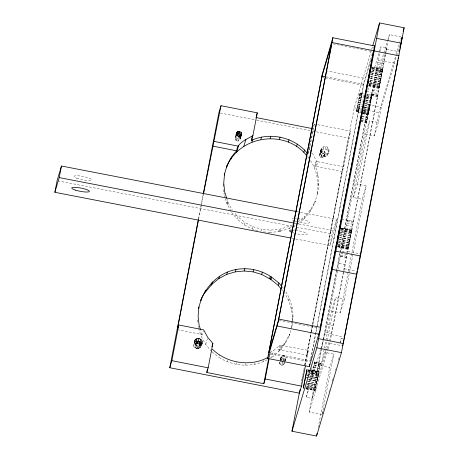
<?xml version="1.0" encoding="UTF-8"?>
<svg xmlns="http://www.w3.org/2000/svg" width="459" height="459" viewBox="0 0 459 459"><rect width="100%" height="100%" fill="white"/><g stroke="black" fill="none" stroke-linecap="round" stroke-linejoin="round"><path stroke-width="0.34" stroke-dasharray="2.29 1.72" d="M280.179 360.917L281.786 360.143L283.547 360.522L283.587 355.398L284.781 355.702L286.129 357.659L285.423 360.579M284.735 361.026L284.781 355.702L283.547 360.522M371.956 94.158L341.381 251.027L347.136 252.152L377.711 95.288L371.956 94.158L371.543 95.552L377.304 96.677L377.711 95.288M320.594 349.414L311.477 380.006L314.673 361.973L320.434 363.098L317.232 381.136L310.818 379.874L309.544 386.478L306.319 397.305L312.074 398.435L315.304 387.608L320.434 363.098M306.067 388.876L315.029 390.632L318.707 371.888L311.127 370.402M315.029 390.632L318.707 371.888M323.434 339.895L325.666 332.414L327.347 324.375L340.98 253.322L346.74 254.452L333.102 325.5L331.421 333.544L329.596 339.66M337.686 246.839L348.025 248.864L351.703 230.12L341.37 228.094M348.025 248.864L351.703 230.12M360.596 112.449L356.459 111.64L358.152 102.133L360.143 92.89L364.274 93.705M360.143 92.89L356.459 111.64M360.694 121.595L366.448 122.725L369.65 104.686L366.821 114.165L323.595 338.627M363.35 112.989L368.175 113.935L371.853 95.191L367.034 94.244M371.543 95.552L379.622 52.963M368.175 113.935L371.853 95.191M377.304 96.677L385.635 52.739M368.692 85.867L379.025 87.893L382.708 69.148L372.369 67.117M379.025 87.893L382.708 69.148M240.723 137.057L239.959 139.634L238.118 141.079L236.339 140.764L236.54 136.231M325.006 154.327L323.147 155.607L322.155 155.429L320.841 157.339L320.893 149.915L322.115 147.643L323.813 146.519L325.861 146.387L327.715 147.287L328.874 148.968L329.028 150.994L327.353 155.44L325.649 156.565L323.601 156.697L321.748 155.802L321.174 154.964L321.845 152.17L321.099 151.51L319.642 156.014L320.841 157.339L322.62 157.655L323.842 156.989L324.393 156.399L325.316 152.749L324.306 151.097L322.505 150.552L321.495 150.833L320.875 151.206L319.493 154.614L319.642 156.014L320.893 149.915L319.493 154.614M320.893 149.915L320.147 153.375L321.346 152.652L321.495 150.833M195.947 346.729L195.844 347.979L197.118 348.639L198.431 348.507L199.917 347.365M223.194 186.727L223.172 183.916M292.154 321.266L291.585 327.588L292.28 325.242L292.601 321.73M292.222 320.566C292.831 310.617 289.497 300.76 284.167 292.446M292.664 321.03C294.064 310.445 290.908 299.629 285.205 290.719M310.485 160.604C316.997 170.536 319.217 182.848 317.215 194.501C319.791 185.149 318.747 175.017 315.253 166.032L316.67 161.367L311.896 152.313L311.518 153.593M240.447 135.984L239.959 139.634L239.317 136.432M324.306 151.097L323.956 153.409L324.697 154.821L324.393 156.399M240.596 136.902L239.959 139.634L240.688 136.925M347.417 253.511L385.675 54.168M385.795 53.462L387.981 41.585M366.448 122.725L371.578 98.215L384.728 54.11M198.46 218.823L200.893 206.183M201.031 205.477L203.194 194.237M198.621 219.259L203.366 194.639M309.481 146.536L308.029 154.075L309.429 149.376L314.312 124.022L316.406 124.429M309.613 145.853L312.912 128.721L314.312 124.022M269.318 357.618L269.984 354.176L269.117 356.844M279.52 362.157L279.669 363.557L280.512 364.681L281.619 365.215L283.209 364.968L284.419 363.935L284.723 362.358M301.041 384.114L301.448 382.003M301.58 381.303L302.125 378.491M302.257 377.786L302.665 375.674M302.802 374.974L303.204 372.863M303.342 372.163L303.749 370.052M303.887 369.346L304.156 367.94M304.696 365.129L311.059 332.081M311.196 331.381L354.262 107.779L372.616 46.21M301.965 379.811L302.372 377.7M304.805 365.06L310.892 333.452M311.03 332.746L348.501 138.182L350.601 131.136L317.106 124.567M305.539 365.106L308.373 350.406L280.093 345.162L278.619 349.924L281.046 350.022L306.968 355.105L311.305 332.597M311.437 331.891L342.328 171.534L343.728 166.829L350.601 131.136M291.89 238.238L329.872 245.594L332.104 234.015L336.487 219.31L297.099 211.674M329.872 245.594L334.255 230.888L336.487 219.31M310.307 361.153L310.714 359.041M310.852 358.336L364.044 82.224L372.341 53.364M310.904 358.663L315.781 333.343M315.912 332.643L317.135 326.309M317.267 325.609L363.757 84.215L371.211 59.228M306.319 397.305L312.281 366.345M322.109 414.609L309.223 412.084L321.277 349.494M321.409 348.794L323.038 340.354M323.17 339.649L336.309 271.435M336.447 270.73L339.832 253.15M339.97 252.45L368.411 104.767L387.7 40.065M312.074 398.435L323.457 339.327M379.748 52.286L380.792 46.875L386.547 48L385.767 52.062M320.984 365.766L324.972 352.392L333.762 354.113L329.774 367.487L320.984 365.766L324.232 348.926M324.364 348.22L331.53 311.03L335.518 297.656L344.302 299.383L366.162 185.884L357.377 184.157L353.39 197.531L362.174 199.258L366.162 185.884M353.39 197.531L365.594 134.154L369.581 120.78L378.365 122.507L381.297 107.297L396.524 56.216M324.972 352.392L325.649 348.886M325.787 348.18L335.518 297.656M357.377 184.157L369.581 120.78M330.153 341.278L347.268 254.2M388.113 40.891L389.324 34.62L400.85 36.881M318.185 427.656L329.774 367.487M331.53 311.03L340.314 312.757L348.14 272.118M348.278 271.418L362.174 199.258M365.594 134.154L374.378 135.881L378.864 112.604L395.997 55.137M322.247 413.909L333.762 354.113M340.308 342.615L341.117 338.409L342.873 338.753M310.818 379.874L314.673 361.973M198.695 347.176L198.431 348.507L199.195 346.964M279.944 362.203L279.669 363.557L280.501 360.981M280.501 359.489L281.706 356.052L283.587 355.398L281.786 360.143L281.706 356.052L280.558 359.701M328.11 348.731L330.01 341.949M340.073 343.389L341.117 338.409M280.472 359.529L280.919 357.458L281.126 359.053L280.512 364.681L282.664 361.107M196.257 346.384L195.844 347.979L195.431 346.78M238.118 141.079L239.145 137.098M322.62 157.655L323.147 155.607M270.116 353.487L269.708 355.031L270.678 351.95L273.759 350.32L280.093 345.162M235.788 135.359L234.985 138.044L235.197 139.639L236.339 140.764L238.944 136.971M235.197 139.639L236.196 136.283M223.04 185.321L223.567 183.56M225.105 197.835L224.038 194.455L224.388 193.279M230.94 211.266L226.821 203.239L227.521 200.893L226.878 198.867M226.907 203.394L227.521 200.893M227.314 204.68L228.014 202.333L227.607 201.048M201.105 346.315L200.508 347.52L198.816 348.651L196.762 348.783L194.903 347.882L193.75 346.195L194.14 344.881M194.903 347.882L195.299 346.568M196.762 348.783L197.347 346.809M197.582 347.09L197.118 348.639L197.852 347.096M211.628 351.519L205.655 344.422L201.191 336.327L201.885 333.98L200.818 330.6M177.352 329.682L202.207 334.559L203.205 331.197M257.533 230.625L252.249 229.047L244.32 224.881L237.349 219.287L238.049 216.941L234.067 212.219M198.816 348.651L199.596 346.017M200.508 347.52L201.099 345.547M205.655 344.422L207.755 337.376M244.32 224.881L245.02 222.535L238.049 216.941M252.249 229.047L252.949 226.7L245.02 222.535M267.258 359.695C252.318 367.975 233.12 366.466 218.88 357.343L219.58 354.996M260.838 231.606L261.538 229.265L270.449 230.131L279.347 229.27L289.818 226.258L292.337 224.927M227.136 361.675L227.486 360.499M263.581 231.875L269.749 232.478L270.449 230.131M236.069 364.343L236.592 362.581M269.749 232.478L278.647 231.611L279.347 229.27M278.647 231.611L279.623 231.325L280.323 228.978M279.623 231.325L280.231 231.261L280.931 228.915M245.341 365.244L245.863 363.482M280.231 231.261L289.124 228.605L289.818 226.258M254.602 364.348L254.952 363.178M314.266 167.455L316.366 160.403M343.728 166.829L317.806 161.746L316.406 166.445L315.253 166.032M321.329 150.277L322.115 147.643L320.875 151.206L321.329 150.277L323.027 149.152L325.081 149.02L326.928 149.915L328.087 151.602L328.242 153.627M323.027 149.152L323.813 146.519M321.845 152.17L322.528 153.168L321.748 155.802L321.174 154.964M304.437 218.461L305.137 216.12L310.978 209.023L315.293 200.933C312.252 210.515 305.413 218.513 297.294 224.279M317.049 176.239L317.748 173.892M325.081 149.02L325.861 146.387M323.601 156.697L324.387 154.069L326.435 153.937L328.133 152.807L329.028 150.994M324.697 154.821L325.316 152.749M263.489 361.692L263.839 360.516M326.928 149.915L327.715 147.287M325.649 156.565L326.435 153.937M328.087 151.602L328.874 148.968M310.278 211.369L310.978 209.023M318.041 185.373L318.741 183.026M327.353 155.44L328.133 152.807M270.403 358.031L271.659 357.366L273.759 350.32M288.631 300.536L289.331 298.195M278.808 351.548L279.508 349.207L285.349 342.11L289.663 334.02C286.623 343.602 279.778 351.6 271.659 357.366M291.413 309.326L292.113 306.979M282.451 345.317L281.046 350.022L280.024 345.392M284.649 344.457L285.349 342.11M292.412 318.46L293.112 316.113M280.317 359.472L280.919 357.458M282.819 361.187L281.619 365.215L284.293 361.411M285.125 361.015L286.129 357.659M284.419 363.935L285.223 361.25M367.848 90.303L379.375 51.626M379.576 50.943L380.792 46.875M387.901 39.382L389.324 34.62M384.929 53.433L386.547 48M339.735 208.38L340.056 207.296M333.877 238.772L334.198 237.693M396.197 54.455L401.705 35.986M306.968 355.105L308.373 350.406M396.725 55.533L399.978 44.638M374.378 135.881L378.365 122.507M320.801 348.731L323.234 340.572M317.232 381.136L326.756 349.179M326.963 348.501L329.396 340.343M309.223 412.084L327.904 349.414M340.314 312.757L344.302 299.383M322.31 413.926L323.532 409.841M329.011 391.447L329.419 390.087M332.058 381.228L333.28 377.143M335.311 370.333L335.713 368.967M338.358 360.114L339.167 357.389M314.593 203.28L317.915 192.155M288.963 336.367L292.28 325.242M280.713 360.338L281.126 359.053L282.549 360.149M235.846 135.474L234.985 138.044L235.645 136.799L236.649 136.134M324.702 154.66L323.842 156.989L323.83 155.234M236.339 140.764L237.848 136.902M320.841 157.339L321.616 155.354L322.155 155.429M283.209 364.968L285.819 359.236L283.019 360.516M324.897 151.958L323.956 153.409L321.346 152.652L322.505 150.552M284.678 360.866L285.819 359.236M321.346 152.652L322.849 150.672M297.994 221.932L305.137 216.12M278.619 349.924L279.508 349.207M292.962 224.594L296.107 222.931M289.124 228.605L292.263 226.941M292.894 226.608L296.038 224.944M294.867 223.258L334.255 230.888M57.782 180.852L292.01 226.247M292.716 226.379L332.104 234.015M386.507 49.251L398.71 51.643M333.102 43.886L372.031 51.523M384.493 61.185L396.696 63.583M378.187 60.41L383.942 61.54M377.826 62.562L383.581 63.686M377.424 64.369L383.185 65.499M376.85 67.089L382.605 68.219M372.306 67.272L382.703 69.355M372.174 67.783L382.508 69.808M372.289 67.88L382.628 69.911M371.979 68.626L382.313 70.652M371.457 68.638L382.479 70.801M376.208 70.204L381.963 71.334M371.727 69.774L382.06 71.799M371.939 69.957L382.272 71.983M371.429 71.174L381.768 73.205M370.987 71.26L382.014 73.423M375.519 73.601L381.28 74.725M371.096 72.786L381.435 74.811M371.377 73.027L381.71 75.052M370.74 74.536L381.079 76.561M370.35 74.656L381.372 76.819M374.819 77.135L380.574 78.265M370.379 76.36L380.718 78.386M370.683 76.624L381.016 78.65M370.023 78.191L380.362 80.222M370.321 78.449L380.654 80.474M325.959 70.72L364.888 78.357M374.131 80.681L379.886 81.811M370.379 80.09L380.023 81.983M369.965 80.199L380.304 82.23M369.386 81.587L379.719 83.618M369.633 81.811L379.972 83.836M369.811 83.159L379.461 85.053M369.334 83.211L379.673 85.242M367.521 82.936L379.232 85.236M368.916 84.215L379.254 86.24M369.082 84.358L379.421 86.384M368.772 85.099L379.111 87.13M326.217 76.854L363.757 84.215M368.887 85.202L379.226 87.227M368.697 85.661L379.094 87.738M321.725 77.118L324.507 77.663M325.201 77.795L363.436 85.299M372.886 87.267L378.646 88.398M372.387 90.05L378.141 91.18M366.689 91.307L377.74 93.475M371.704 94.072L377.464 95.202M371.928 94.267L377.688 95.392M371.56 95.151L377.43 96.379M360.074 93.045L364.268 93.911M366.965 94.399L371.847 95.397M359.942 93.556L364.194 94.468M366.948 95.007L371.773 95.954M359.747 94.399L365.949 95.615M366.638 95.753L371.463 96.694M359.913 94.543L364.05 95.357M366.804 95.897L371.629 96.843M359.495 95.547L363.631 96.356M366.385 96.895L371.211 97.842M359.707 95.73L363.844 96.539M366.598 97.084L371.423 98.031M365.823 97.084L371.578 98.215M359.196 96.947L365.398 98.163M366.087 98.301L370.912 99.247M359.449 97.165L363.585 97.979M366.339 98.519L371.165 99.465M358.863 98.559L363 99.368M365.754 99.907L370.579 100.854M359.145 98.8L363.276 99.609M366.035 100.154L370.861 101.1M365.244 100.142L370.998 101.273M358.513 100.309L362.644 101.118M365.404 101.657L370.229 102.604M358.806 100.567L362.943 101.376M365.697 101.915L370.522 102.862M358.152 102.133L362.283 102.942M365.731 103.619L369.862 104.434M358.45 102.397L362.587 103.206M365.341 103.745L370.166 104.692M363.895 103.562L370.31 104.818M368.411 104.767L381.297 107.297M357.796 103.963L363.998 105.18M364.687 105.318L369.506 106.264M358.089 104.222L362.226 105.036M364.98 105.576L369.805 106.522M363.276 106.729L369.036 107.854M357.458 105.731L363.66 106.947M364.348 107.085L369.174 108.026M357.733 105.972L361.87 106.786M364.624 107.326L369.449 108.272M363.849 107.228L369.604 108.353M357.154 107.366L361.29 108.175M364.044 108.714L368.87 109.661M357.406 107.584L361.537 108.393M364.297 108.932L369.116 109.879M354.262 107.779L361.29 109.156M364.102 109.707L378.864 112.604M356.895 108.8L363.098 110.017M363.786 110.149L368.606 111.095M357.108 108.984L361.239 109.799M362.627 110.149L368.818 111.285M363.167 110.619L368.921 111.749M356.689 109.988L360.82 110.797M363.58 111.336L368.399 112.283M356.855 110.131L360.986 110.94M363.746 111.485L368.571 112.426M356.545 110.877L360.676 111.686M363.436 112.225L368.256 113.172M356.66 110.975L360.791 111.784M363.551 112.329L368.37 113.275M356.465 111.434L360.659 112.294M363.419 112.834L368.238 113.78M361.709 113.161L366.821 114.165M362.036 113.31L367.791 114.44M362.518 113.734L368.279 114.865M361.531 116.093L367.286 117.223M361.944 116.454L367.699 117.584M361.135 118.393L366.89 119.518M361.457 118.674L367.211 119.805M360.854 120.115L366.609 121.245M361.078 120.31L366.833 121.44M360.705 121.193L366.575 122.421M220.286 113.034L256.019 120.046M256.719 120.183L315.574 131.727M316.274 131.859L348.501 138.182M342.328 171.534L316.406 166.445L315.941 163.8M341.714 219.063L353.43 221.358M347.549 220.504L353.304 221.634M347.291 221.49L353.046 222.621M346.912 223.126L352.667 224.25M346.425 225.346L352.179 226.471M345.845 228.066L351.6 229.19M341.301 228.249L351.64 230.275M341.364 228.301L351.697 230.326M341.169 228.754L351.508 230.785M341.284 228.857L351.623 230.883M340.974 229.598L351.313 231.629M341.14 229.747L351.479 231.772M345.202 231.181L350.957 232.311M340.721 230.745L351.06 232.77M340.934 230.929L351.273 232.96M340.423 232.151L350.762 234.176M339.987 232.231L351.015 234.394M340.09 233.757L350.429 235.783M340.371 233.998L350.71 236.029M339.74 235.507L350.074 237.538M339.344 235.633L350.372 237.796M343.814 238.112L349.574 239.237M339.379 237.337L349.712 239.363M339.677 237.596L350.016 239.627M339.023 239.168L349.356 241.193M339.316 239.426L349.655 241.451M343.125 241.658L348.88 242.788M338.685 240.929L349.024 242.96M338.272 241.038L349.299 243.201M338.381 242.564L348.72 244.59M338.633 242.782L348.966 244.808M338.122 243.999L348.456 246.03M337.646 244.05L348.668 246.213M342.471 245.077L348.232 246.208M337.916 245.186L348.249 247.212M338.082 245.33L348.415 247.361M337.772 246.076L348.106 248.101M337.887 246.173L348.22 248.204M337.692 246.632L348.031 248.658M337.749 246.684L348.088 248.709M341.886 248.239L347.641 249.369M347.847 251.429L360.057 253.821M340.704 255.043L346.459 256.174M340.555 256.128L346.31 257.252M340.544 256.455L346.298 257.579M339.081 263.46L344.835 264.591M344.227 268.762L356.436 271.154M327.347 324.375L333.102 325.5M279.141 320.307L318.77 328.082M325.666 332.414L331.421 333.544M331.541 334.617L343.751 337.009M329.734 343.28L341.944 345.673M270.173 352.868L310.496 360.774M314.553 362.271L320.307 363.402M314.662 362.369L320.422 363.499M269.852 353.946L309.481 361.715M314.295 363.258L320.049 364.383M314.518 363.453L320.273 364.578M313.91 364.888L319.671 366.018M314.237 365.175L319.992 366.305M313.422 367.108L319.183 368.238M313.836 367.47L319.596 368.6M312.849 369.828L318.603 370.958M313.336 370.252L319.091 371.383M308.368 369.862L310.439 370.264M308.305 370.011L310.37 370.419M311.064 370.556L318.644 372.042M308.362 370.063L310.433 370.47M311.122 370.608L318.701 372.094M308.173 370.522L310.238 370.929M310.927 371.061L318.512 372.547M308.287 370.625L310.353 371.027M311.041 371.165L318.626 372.651M307.289 371.233L310.043 371.773M310.732 371.905L318.311 373.396M307.455 371.377L318.483 373.54M312.206 372.949L317.961 374.074M312.745 373.419L318.5 374.544M307.725 372.513L309.791 372.92M310.479 373.052L318.064 374.538M310.691 373.236L318.276 374.728M307.427 373.919L317.766 375.944M307.679 374.137L318.012 376.162M307.094 375.525L317.433 377.55M306.687 375.634L308.752 376.036M309.441 376.173L317.708 377.797M312.091 376.839L317.846 377.969M306.05 377.137L308.121 377.545M308.809 377.682L317.077 379.3M306.348 377.396L317.376 379.559M308.448 379.507L316.716 381.131M308.746 379.771L317.02 381.389M307.404 381.2L316.36 382.961M307.696 381.458L316.653 383.219M310.129 383.426L315.884 384.55M307.754 383.104L316.021 384.728M307.341 383.213L316.303 384.969M306.761 384.602L315.717 386.358M307.014 384.82L315.97 386.576M309.544 386.478L315.304 387.608M306.503 386.036L315.459 387.792M306.715 386.226L315.672 387.981M306.296 387.224L315.253 388.98M305.774 387.235L315.419 389.129M305.579 388.079L315.224 389.972M306.073 388.67L315.035 390.425M306.13 388.721L315.092 390.477M252.949 226.7L261.538 229.265M316.67 161.367L317.806 161.746M322.528 153.168L324.387 154.069M212.184 351.967L218.88 357.343M309.429 149.376L311.076 151.332M307.501 156.628L308.878 158.263M231.6 212.465L237.349 219.287M282.107 286.823L283.484 288.459M281.866 289.715L282.784 290.805M228.014 202.333L232.3 210.119M201.885 333.98L202.207 334.559M239.455 136.834L240.195 138.245M225.323 198.512L226.821 203.239M198.621 328.219L201.191 336.327M223.499 189.538L224.038 194.455M197.565 319.814L197.944 323.325M198.254 326.137L198.403 327.542M193.595 344.175L193.75 346.195M297.771 218.696A9.002 1.664 10.9 0 1 309.481 222.414A9.002 1.664 10.9 0 1 298.333 222.036M297.168 221.743A9.002 1.664 10.9 0 1 295.177 221.146M294.598 220.945A9.002 1.664 10.9 0 1 293.525 218.501M294.179 218.473A9.002 1.664 10.9 0 1 296.64 218.576M295.539 230.28A9.002 1.664 10.9 0 1 307.249 233.998A9.002 1.664 10.9 0 1 296.101 233.62M294.942 233.327A9.002 1.664 10.9 0 1 292.366 232.524M293.1 230.074A9.002 1.664 10.9 0 1 294.408 230.16M76.751 178.218A9.002 1.664 10.9 0 0 91.41 180.089A9.002 1.664 10.9 0 0 80.222 176.004A9.002 1.664 10.9 0 0 76.751 178.218"/><path stroke-width="0.69" d="M236.999 135.531L239.472 131.303L239.455 136.834L241.136 132.427L239.472 131.303L237.854 131.492L236.391 133.345L236.597 134.94L238.095 136.26L239.317 136.432L241.291 135.124L241.595 133.546L241.136 132.427M309.469 365.68L309.32 366.712L319.877 330.348L374.596 45.854L373.947 47.96M199.022 338.472L198.236 341.106L200.055 342.322L200.216 345.988L200.835 343.831L200.095 342.001L198.236 341.106L196.182 341.232L194.49 342.357L195.276 339.723L196.968 338.604L199.022 338.472L200.876 339.367L202.035 341.054L202.189 343.08L201.599 345.053M200.635 343.338L200.216 345.988L200.835 343.831M291.964 431.225L316.836 347.802L335.89 251.176L379.553 22.95L404.149 27.775L360.493 256.002L341.439 352.621L316.567 436.05L291.964 431.225L299.687 391.148M397.97 60.204L357.406 269.903M398.205 58.798L398.441 57.398M309.555 365.198L309.768 364.016M332.035 42.538L332.873 37.667L322.333 74.042L267.62 358.542L278.16 322.166L332.035 42.538L373.746 50.72M290.484 237.963L54.85 192.298L57.077 180.714L61.466 166.009L296.394 211.536M54.85 192.298L59.234 177.593L61.466 166.009M305.407 365.806L301.494 386.105L299.394 393.156L169.778 367.734L198.322 219.528M203.194 194.237L218.886 112.759L220.986 105.713L257.287 112.834L252.892 135.663L251.486 140.362C270.127 131.842 294.144 137.092 307.151 153.036M198.489 219.959L177.352 329.682L178.758 324.983L203.607 329.855L207.755 337.376L212.867 343.452L208.179 367.808L206.779 372.507L263.805 383.69L265.204 378.991L269.054 359.001M203.498 193.939L220.986 105.713M169.778 367.734L171.878 360.688L178.758 324.983M206.779 372.507L207.445 369.025M251.486 140.362L252.289 136.214M322.046 76.033L268.785 352.592L278.447 320.175L331.714 43.616L322.046 76.033L325.523 76.716M263.805 383.69L268.716 358.186M299.394 393.156L300.071 389.645M320.158 328.357L336.562 243.207M337.239 239.69L337.508 238.278M337.778 236.873L367.326 83.463M368.003 79.946L368.273 78.541M368.543 77.129L373.425 51.798L373.024 53.146M316.567 436.05L317.106 433.25M343.234 343.189L343.911 339.683M344.434 337.141L357.113 271.286M399.525 51.081L399.795 49.687M400.064 48.293L402.21 37.145L401.396 39.87M342.621 345.811L342.879 344.577M344.043 338.983L344.302 337.755M200.703 344.525L200.537 345.294L199.699 345.937M200.055 342.322L200.445 342.689L199.877 344.829L199.045 343.946L199.585 341.823L198.076 341.479L196.418 342.11L195.632 343.516L196.395 345.851M236.821 135.474L237.854 131.492L236.385 135.032M240.866 136.248L241.595 133.546L239.81 136.289M236.19 134.854L236.919 132.261L236.064 134.831M240.912 136.415L241.291 135.124M224.221 175.017L224.566 173.846L223.74 182.975L224.738 192.109L226.666 198.19M252.892 135.663C246.69 139.329 237.492 142.537 236.597 150.793C232.243 155.624 228.375 161.138 226.488 167.415C238.892 135.066 286.204 128.635 307.042 156.083M230.802 159.325L231.502 156.978M239.472 131.303L238.072 136.002L238.996 136.558M240.797 136.231L241.595 133.546M236.643 152.227L238.749 145.182M243.792 146.41L245.892 139.364M198.586 308.104L198.936 306.933L198.11 316.062L199.103 325.196L200.388 329.252M205.873 290.065L201.558 298.155L200.858 300.502C206.676 285.257 219.488 272.583 235.972 269.508C248.308 267.253 261.343 270.041 271.636 277.173L278.894 283.002L281.648 286.278M256.283 116.19L257.287 112.834M251.962 142.089L252.662 139.743M205.173 292.406L211.129 285.223L211.828 282.876M211.129 285.223L212.006 284.155L212.706 281.809M196.182 341.232L196.968 338.604M196.418 342.11L195.804 344.181L197.284 343.573L198.604 341.616M212.006 284.155L218.874 278.561L219.574 276.215M200.876 339.367L200.095 342.001L199.585 341.823M260.85 139.427L261.55 137.08M201.352 345.036L201.249 343.682L202.035 341.054M218.874 278.561L226.729 274.407L227.429 272.061M270.11 138.538L270.81 136.191M211.869 346.809L212.867 343.452M226.729 274.407L235.272 271.854L235.972 269.508M279.382 139.438L280.082 137.092M235.272 271.854L244.171 270.988L244.871 268.647M288.315 142.106L289.015 139.76M244.171 270.988L253.081 271.86L253.781 269.513M296.571 146.432L297.271 144.086M280.948 288.625L278.194 285.349L270.936 279.52L261.67 274.425L262.37 272.078M303.824 152.262L304.524 149.915M269.599 278.584L270.299 276.243M270.437 279.261L271.137 276.915M270.936 279.52L271.636 277.173M278.194 285.349L278.894 283.002M372.823 45.527L379.553 22.95M403.134 31.195L404.149 27.775M224.273 174.839L227.188 165.068M198.437 308.603L201.558 298.155M199.045 343.946L197.284 343.573L198.076 341.479M195.276 339.723L194.381 341.548L194.536 343.567L195.689 345.254L197.542 346.149L199.596 346.017L201.294 344.893L202.189 343.08M268.59 357.016C250.792 367.246 226.884 363.379 212.328 349.173M59.234 177.593L294.167 223.12M376.587 38.349L401.183 43.175M332.844 37.753L374.555 45.934M374.452 50.949L399.055 55.774M255.887 117.533L312.218 128.583M214.112 141.406L237.997 146.094M212.712 146.111L236.597 150.793M335.89 251.176L360.493 256.002M332.086 269.387L356.689 274.212M278.768 319.091L320.48 327.273M277.316 326.033L319.034 334.215M318.741 338.696L343.338 343.521M316.836 347.802L341.439 352.621M267.654 358.456L309.366 366.632M171.878 360.688L208.179 367.808M265.204 378.991L301.494 386.105M253.081 271.86L261.67 274.425M200.445 342.689L201.249 343.682M197.25 341.771L197.284 343.573M291.339 232.116A9.002 1.664 10.9 0 1 291.953 230.057M303.319 388.13L306.991 369.587L303.319 388.13M336.315 246.363L339.987 227.825L336.315 246.363M367.32 85.391L370.992 66.848L367.32 85.391M75.735 190.204A9.002 1.664 10.9 0 0 89.396 191.414A9.002 1.664 10.9 0 0 76.561 187.433A9.002 1.664 10.9 0 0 75.735 190.204"/></g></svg>
